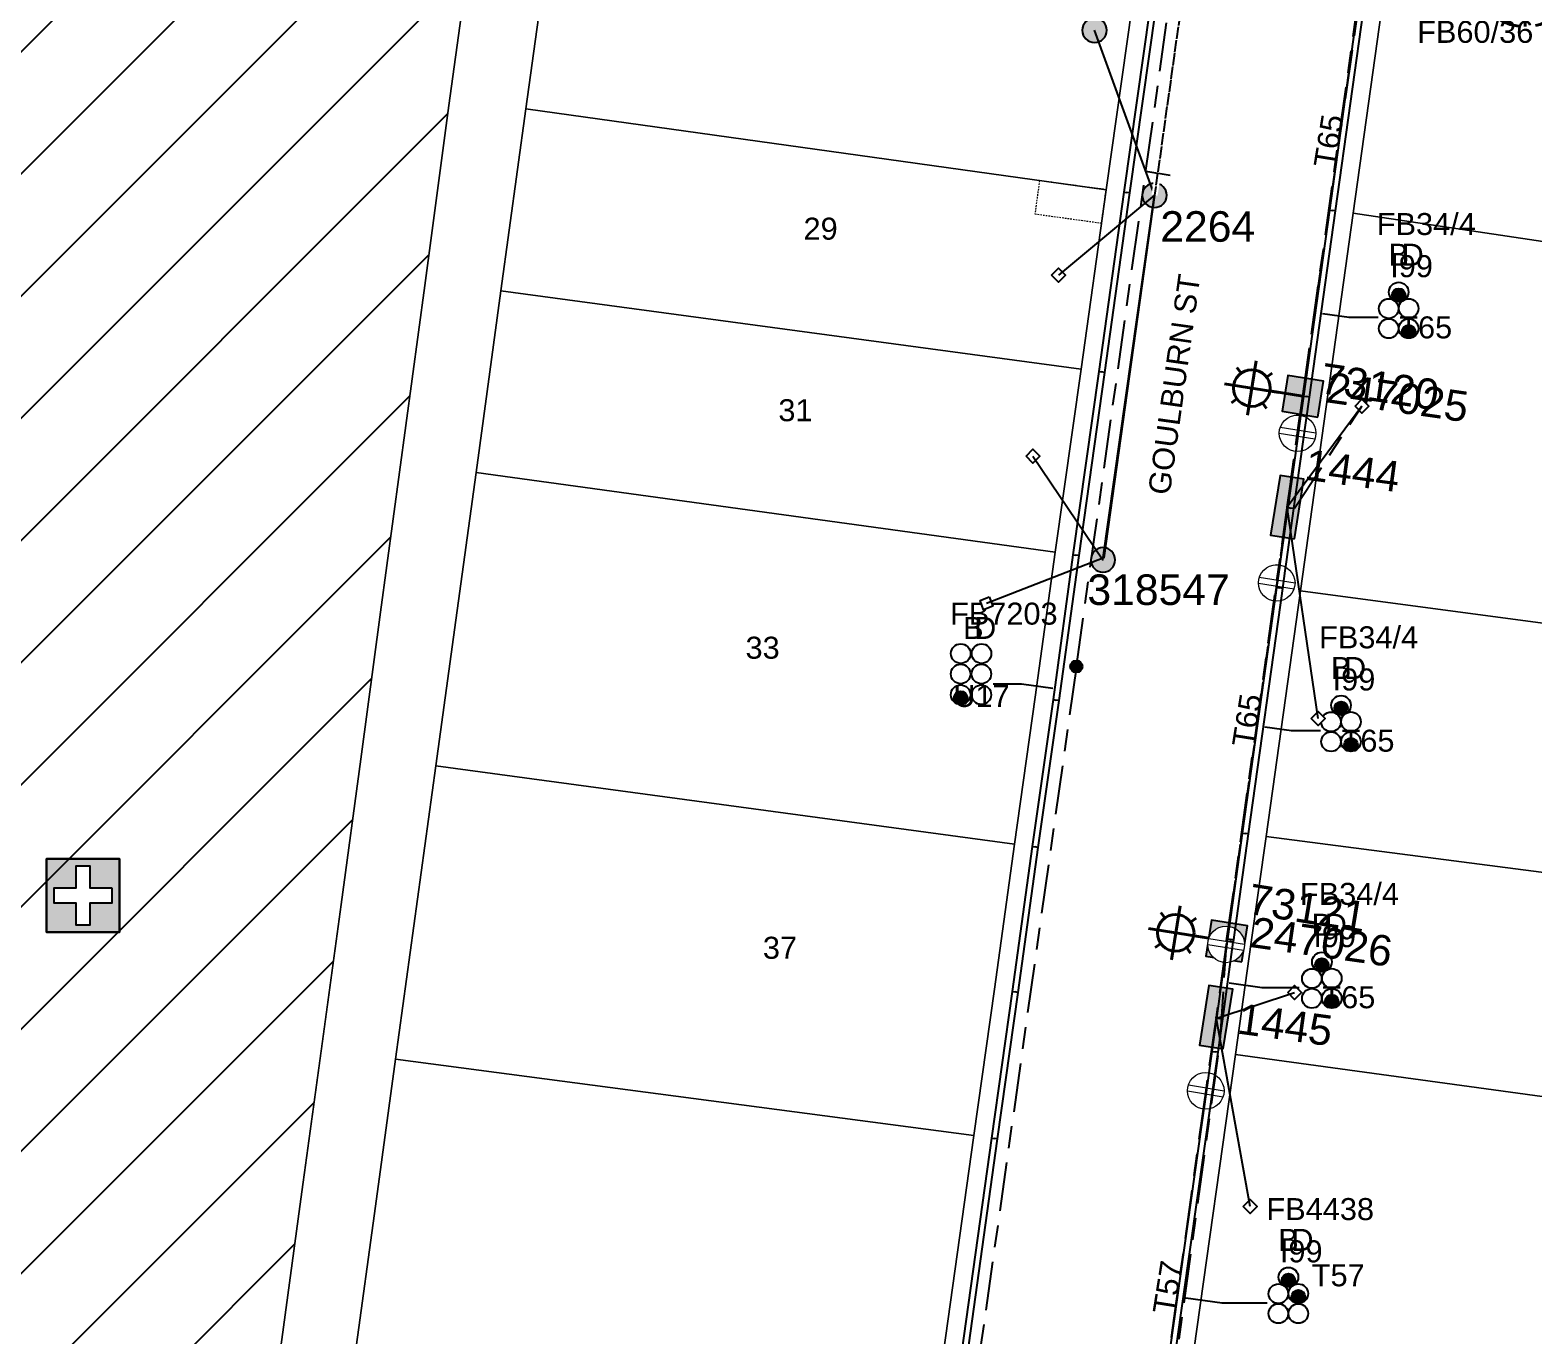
# Model space of a CAD drawing. Header units: metres. Extents: x 307881 to 309377, y 6244646 to 6245709.
# Drawn here: x 308479.1 to 308602.1, y 6245023.3 to 6245130.1 of the extents above; entities that cross this region are included whole.
import ezdxf
from ezdxf.enums import TextEntityAlignment as Align

# ---------------------------------------------------------------- set-up
doc = ezdxf.new("R2010")
doc.units = ezdxf.units.M
for name, pattern in [('Cable Exist OH', [1, 1, 0]), ('Cable Exist UG', [8.2, 4, -1.2, 1.8, -1.2]), ('Dash', [5, 3, -2]), ('HIDDEN', [0.375, 0.25, -0.125]), ('HIDDEN2', [0.1875, 0.125, -0.0625])]:
    doc.linetypes.add(name, pattern=pattern)
doc.layers.get('0').update_dxf_attribs({"color": 6})
for name, color, linetype in [('_User Miscellaneous1', 7, 'Continuous'), ('_User Miscellaneous7', 7, 'Continuous'), ('_User Miscellaneous9', 7, 'Continuous'), ('Duct_SP_EXT', 7, 'Continuous'), ('Equip_HV_EXT', 7, 'Continuous'), ('Equip_LV_EXT', 7, 'Continuous'), ('Equip_SP_SL_EXT', 7, 'Continuous'), ('Mains_HV_EXT', 7, 'Continuous'), ('Mains_LV_EXT', 7, 'Continuous'), ('Mains_SL_EXT', 7, 'Continuous'), ('Services_SP_EXT', 7, 'Continuous'), ('SupportsOH_SP_TR_HV_LV_SL_EXT', 7, 'Continuous'), ('SupportsUG_SP_LV_EXT', 7, 'Continuous'), ('SupportsUG_SP_LV_SL_EXT', 7, 'Continuous'), ('Trench_SP_EXT', 7, 'Continuous')]:
    doc.layers.add(name, color=color, linetype=linetype)
for name, color, linetype, lineweight in [('Cadastre Buildings_SP_EXT', 9, 'Continuous', 5), ('Cadastre Land Parcels_SP_EXT', 9, 'Continuous', 5), ('Cadastre Other Property_SP_EXT', 9, 'HIDDEN', 5), ('Cadastre Roads_SP_EXT', 9, 'Continuous', 5)]:
    doc.layers.add(name, color=color, linetype=linetype, lineweight=lineweight)
doc.styles.add('COLUMN_LABEL', font='arial.ttf')
doc.styles.add('iecARIAL', font='arial.ttf', dxfattribs={"height": 2})
doc.styles.add('IESYMBOL1', font='isocp.shx')
doc.styles.add('POLE_LABEL', font='arial.ttf')
doc.styles.add('SLCP_LABEL', font='arial.ttf', dxfattribs={"height": 3.5})
doc.styles.get("Standard").update_dxf_attribs({"font": 'arial.ttf'})

# ---------------------------------------------------------------- blocks, each defined once
blk = doc.blocks.new('COLUMN_EXT')
blk.add_hatch(color=256).paths.add_polyline_path([(-1.49, 1.48), (-1.49, -1.49), (1.48, -1.49), (1.48, 1.48)])
blk.add_lwpolyline([(-1.49, -1.49), (1.48, -1.49), (1.48, 1.48), (-1.49, 1.48)], close=True)
for tag, height, style, flags, p in [('ASSET_NUM', 2.5, 'COLUMN_LABEL', 8, (2, 2)), ('STRUCTURE_PLANT_NUMBER', 0.2, 'POLE_LABEL', 9, (1.81, 0.03)), ('STREET_CODE', 0.2, 'COLUMN_LABEL', 9, (1.81, -0.2))]:
    blk.add_attdef(tag, text='', height=height, dxfattribs=dict(style=style, flags=flags)).set_placement(p, align=Align.MIDDLE_LEFT)
at = {"flags": 9}
for tag, p in [('COLUMN_TYPE', (1.81, -0.4)), ('OWNED_BY', (1.81, -0.6)), ('STATE', (1.81, -0.8)), ('USAGE', (1.81, -1)), ('LEGEND', (1.81, -1.2)), ('STREETNAME', (1.81, -1.6)), ('SUBURB', (1.81, -1.8)), ('LOCATION', (1.81, -1.4)), ('NOTES', (1.81, -2))]:
    blk.add_attdef(tag, text='', height=0.2, dxfattribs=at).set_placement(p, align=Align.MIDDLE_LEFT)
at = {"flags": 1}
blk.add_attdef('Z', (1.81, -2.35), '', height=0.2, dxfattribs=at)
blk = doc.blocks.new('PILLAR_EXT')
blk.add_hatch(color=256).paths.add_polyline_path([(-2.475, 0.99), (-2.475, -0.99), (2.475, -0.99), (2.475, 0.99)])
blk.add_lwpolyline([(-2.475, -0.99), (2.475, -0.99), (2.475, 0.99), (-2.475, 0.99)], close=True)
at = {"style": 'iecARIAL', "flags": 8}
blk.add_attdef('ASSET_NUM', (1.5, 3.5), '', height=2.5, dxfattribs=at)
for tag, p, flags in [('OWNED_BY', (0, -0.2), 9), ('STATE', (0, -0.4), 9), ('SUPPORT_TYPE', (0, -0.6), 9), ('USAGE', (0, -0.8), 9), ('LEGEND', (0, -1), 9), ('LOCATION', (0, -1.2), 9), ('NOTES', (0, -1.4), 9), ('STREETNAME', (0, -1.8), 9), ('SUBURB', (0, -2), 1), ('PARENT', (0, -1.6), 9)]:
    blk.add_attdef(tag, p, '', height=0.2, dxfattribs=dict(flags=flags))
blk = doc.blocks.new('DUCT_EXT')
blk.add_circle((0, 0.8), 0.8)
at = {"flags": 1}
blk.add_attdef('Z', (0, 0), '', height=0.2, dxfattribs=at)
at = {"flags": 9}
for tag, p in [('DUCT_CODE', (0, 0)), ('XSECT_TYPE', (0, -0.2)), ('STATE', (0, -0.6)), ('FB_REFERENCE', (0, -0.4)), ('NOTES', (0, -0.8))]:
    blk.add_attdef(tag, text='', height=0.2, dxfattribs=at).set_placement(p, align=Align.MIDDLE_LEFT)
blk = doc.blocks.new('SL_LANTERN_EXT')
at = {"lineweight": 40}
for p, q in [((0, 1.97), (0, 6.47)), ((-1.46, 5.68), (-1.06, 5.28)), ((1.46, 5.68), (1.06, 5.28)), ((-2.25, 4.22), (2.25, 4.22)), ((-1.46, 2.76), (-1.06, 3.16)), ((0, 0), (0, 2.72)), ((1.46, 2.76), (1.06, 3.16))]:
    blk.add_line(p, q, dxfattribs=at)
blk.add_circle((0, 4.22), 1.5, dxfattribs=at)
at = {"color": 7, "style": 'iecARIAL', "flags": 8}
blk.add_attdef('ASSET_NUM', (1.5, 1.5), '', height=2.5, dxfattribs=at)
for tag, p, height, flags in [('CONSTRUCTED_VOLTAGE', (0.98, -0.65), 0.2, 9), ('CONTROL_TYPE', (0.98, -0.85), 0.2, 9), ('LANTERN_PURPOSE', (0.98, -1.05), 0.2, 9), ('LANTERN_TYPE', (0.98, -1.25), 0.2, 9), ('LNUMBER', (2.18, -3.25), 2.5, 8), ('OPERATING_VOLTAGE', (0.98, -1.65), 0.2, 9), ('ORIENTATION', (0.98, -1.85), 0.2, 9), ('OWNED_BY', (0.98, -2.05), 0.2, 9), ('STATE', (0.98, -2.25), 0.2, 9), ('NO_PHASES', (0.98, -1.45), 0.2, 9), ('USAGE', (0.98, -2.45), 0.2, 9), ('CEXIST', (0.98, -2.65), 0.2, 9), ('CNEW', (0.98, -2.85), 0.2, 9), ('CNUMBER', (0.98, -3.05), 0.2, 9), ('CREMOVE', (0.98, -3.25), 0.2, 9), ('CREPLACE', (0.98, -3.45), 0.2, 9), ('LKINGHEIGHT', (0.98, -3.65), 0.2, 9), ('LBRACKET', (0.98, -3.85), 0.2, 9), ('LBRACKETVOCAB', (0.98, -4.05), 0.2, 9), ('LCATEGORY', (0.98, -4.25), 0.2, 9), ('LCHARGE1', (0.98, -4.45), 0.2, 9), ('LCHARGE1PERCENT', (0.98, -4.65), 0.2, 9), ('LCHARGE2', (0.98, -4.85), 0.2, 9), ('LCHARGE2PERCENT', (0.98, -5.05), 0.2, 9), ('LCHARGE3', (0.98, -5.25), 0.2, 9), ('LCHARGE3PERCENT', (0.98, -5.45), 0.2, 9), ('LEXIST', (0.98, -5.65), 0.2, 9), ('LLAMP', (0.98, -5.85), 0.2, 9), ('LLAMPVOCAB', (0.98, -6.05), 0.2, 9), ('LMAST', (0.98, -6.25), 0.2, 9), ('LMASTVOCAB', (0.98, -6.45), 0.2, 9), ('LNEW', (0.98, -6.65), 0.2, 9), ('LANTNUMBER', (0.98, -6.85), 0.2, 9), ('LOUTREACH', (0.98, -7.25), 0.2, 9), ('LOUTREACHVOCAB', (0.98, -7.45), 0.2, 9), ('LRATECODE', (0.98, -7.65), 0.2, 9), ('LREMOVE', (0.98, -7.85), 0.2, 9), ('LREPLACE', (0.98, -8.05), 0.2, 9), ('LTYPE', (0.98, -8.25), 0.2, 9), ('LTYPEVOCAB', (0.98, -8.45), 0.2, 9), ('LEGEND', (0.98, -8.65), 0.2, 9), ('STREETNAME', (0.98, -9.25), 0.2, 9), ('SUBURB', (0.98, -9.45), 0.2, 1), ('LOCATION', (0.98, -8.85), 0.2, 9), ('NOTES', (0.98, -9.05), 0.2, 9)]:
    blk.add_attdef(tag, p, '', height=height, dxfattribs=dict(flags=flags))
blk = doc.blocks.new('CCP_EXT')
at = {"flags": 9}
for tag, p in [('STATE', (0, -1.8)), ('LEGEND', (0, -1.4)), ('LIFE_SUPPORT', (0, -1.6)), ('NOTES', (0, -2))]:
    blk.add_attdef(tag, text='', height=0.2, dxfattribs=at).set_placement(p, align=Align.MIDDLE_LEFT)
blk.add_wipeout([(0, 0.57), (0.57, 0), (0, -0.57), (-0.57, 0)])
blk.add_lwpolyline([(-0.57, 0), (0, 0.57), (0.57, 0), (0, -0.57), (-0.57, 0)])
at = {"flags": 1}
blk.add_attdef('Z', (0, 0), '', height=0.2, dxfattribs=at)
at = {"flags": 9}
for tag, p in [('CCP_TYPE', (0, 0)), ('CONSTRUCTED_VOLTAGE', (0, -0.2)), ('OPERATING_VOLTAGE', (0, -0.6)), ('ORIENTATION', (0, -0.8)), ('OWNED_BY', (0, -1)), ('NO_PHASES', (0, -0.4)), ('USAGE', (0, -1.2))]:
    blk.add_attdef(tag, text='', height=0.2, dxfattribs=at).set_placement(p, align=Align.MIDDLE_LEFT)
blk = doc.blocks.new('POLE_EXT')
blk.add_hatch(color=256).paths.add_polyline_path([(-1, 0, 1), (1, 0, 1)])
blk.add_lwpolyline([(-1, 0, 1), (1, 0, 1)], format="xyb", close=True)
for tag, height, flags, p in [('pNumber', 2.5, 8, (-17.84, 2.07)), ('OWNED_BY', 0.2, 9, (1.35, -0.4)), ('SPECIAL_USE', 0.2, 9, (1.35, -0.8)), ('STATE', 0.2, 9, (1.35, -1)), ('PARENT', 0.2, 9, (1.35, -0.6)), ('USAGE', 0.2, 9, (1.35, -1.2)), ('cLV', 0.2, 9, (1.35, -1.4)), ('hDepth', 0.2, 9, (1.35, -1.6)), ('hDia', 0.2, 9, (1.35, -1.8)), ('cHV', 0.2, 9, (1.35, -2)), ('LBRACKET', 0.2, 9, (1.35, -2.2)), ('LExisting', 0.2, 9, (1.35, -2.4)), ('cLinedev', 0.2, 9, (1.35, -3.4)), ('pExisting', 0.2, 9, (1.35, -3.8)), ('LANTNUMBER', 0.2, 9, (1.35, -2.6)), ('LOther', 0.2, 9, (1.35, -2.8)), ('LRemove', 0.2, 9, (1.35, -3)), ('LEGEND', 0.2, 9, (1.35, -3.2)), ('LOCATION', 0.2, 9, (1.35, -3.6)), ('pFooting', 0.2, 9, (1.35, -4.4)), ('pNew', 0.2, 9, (1.35, -4.6)), ('pRelocate', 0.2, 9, (1.35, -5)), ('PFNUMBER', 0.2, 9, (1.35, -4)), ('NEWPFNUMBER', 0.2, 9, (1.35, -4.2)), ('pRemove', 0.2, 9, (1.35, -5.2)), ('pReplace', 0.2, 9, (1.35, -5.4)), ('pStay', 0.2, 9, (1.35, -5.6)), ('pType', 0.2, 9, (1.35, -5.8)), ('cspan', 0.2, 9, (1.35, -6)), ('STREETNAME', 0.2, 9, (1.35, -6.2)), ('SUBURB', 0.2, 9, (1.35, -6.4)), ('OPERATED_BY', 0.2, 9, (1.36, -7.01)), ('NOTES', 0.2, 9, (1.35, -6.6)), ('MAINTAINED_BY', 0.2, 9, (1.36, -6.81))]:
    blk.add_attdef(tag, text='', height=height, dxfattribs=dict(flags=flags)).set_placement(p, align=Align.MIDDLE_LEFT)
at = {"style": 'POLE_LABEL'}
for tag, height, flags, p in [('ASSET_NUM', 2.5, 8, (2, 2)), ('STRUCTURE_PLANT_NUMBER', 0.2, 9, (1.35, 0.03)), ('STREET_CODE', 0.2, 9, (1.35, -0.2))]:
    blk.add_attdef(tag, text='', height=height, dxfattribs=dict(at, flags=flags)).set_placement(p, align=Align.MIDDLE_LEFT)
at = {"flags": 1}
blk.add_attdef('Z', (1.35, -7.33), '', height=0.2, dxfattribs=at)
blk = doc.blocks.new('LV_UG_LINKS_CLOSED_EXT')
blk.add_wipeout([(-1.06, 1.06), (-1.18, 0.92), (-1.29, 0.76), (-1.37, 0.59), (-1.43, 0.42), (-1.48, 0.23), (-1.49, 0.05), (-1.49, -0.14), (-1.46, -0.33), (-1.41, -0.51), (-1.33, -0.68), (-1.24, -0.84), (-1.12, -0.99), (-0.99, -1.12), (-0.84, -1.24), (-0.68, -1.33), (-0.51, -1.41), (-0.33, -1.46), (-0.14, -1.49), (0.05, -1.49), (0.23, -1.48), (0.42, -1.43), (0.59, -1.37), (0.76, -1.29), (0.92, -1.18), (1.06, -1.06), (1.18, -0.92), (1.29, -0.76), (1.37, -0.59), (1.43, -0.42), (1.48, -0.23), (1.49, -0.05), (1.49, 0.14), (1.46, 0.33), (1.41, 0.51), (1.33, 0.68), (1.24, 0.84), (1.12, 0.99), (0.99, 1.12), (0.84, 1.24), (0.68, 1.33), (0.51, 1.41), (0.33, 1.46), (0.14, 1.49), (-0.05, 1.49), (-0.23, 1.48), (-0.42, 1.43), (-0.59, 1.37), (-0.76, 1.29), (-0.92, 1.18)])
at = {"lineweight": 20}
for p, q in [((-0.25, -1.48), (-0.25, 1.48)), ((0.25, -1.48), (0.25, 1.48))]:
    blk.add_line(p, q, dxfattribs=at)
blk.add_circle((0, 0), 1.5, dxfattribs=at)
at = {"flags": 9}
for tag, p in [('ACTUAL_STATUS', (0, 0)), ('CONSTRUCTED_VOLTAGE', (0, -0.2)), ('OPERATING_VOLTAGE', (0, -0.6)), ('ORIENTATION', (0, -0.8)), ('STATE', (0, -1)), ('SWITCH_TYPE', (0, -1.2)), ('NO_PHASES', (0, -0.4)), ('USAGE', (0, -1.4)), ('NOTES', (0, -1.6))]:
    blk.add_attdef(tag, text='', height=0.2, dxfattribs=at).set_placement(p, align=Align.MIDDLE_LEFT)
at = {"flags": 1}
blk.add_attdef('Z', (0, 0), '', height=0.2, dxfattribs=at)
blk = doc.blocks.new('End Shackle_EXT')
at = {"flags": 9}
for tag, p in [('OWNED_BY', (0, -1)), ('STATE', (0, -1.2)), ('USAGE', (0, -1.4)), ('NOTES', (0, -1.6))]:
    blk.add_attdef(tag, text='', height=0.2, dxfattribs=at).set_placement(p, align=Align.MIDDLE_LEFT)
blk.add_wipeout([(0, 0.25), (1.81, 0.25), (1.82, -0.25), (0, -0.25)])
blk.add_line((1.81, -1), (1.81, 1))
at = {"flags": 1}
blk.add_attdef('Z', (0, 0), '', height=0.2, dxfattribs=at)
at = {"flags": 9}
for tag, p in [('CONNECTOR_TYPE', (0, 0)), ('CONSTRUCTED_VOLTAGE', (0, -0.2)), ('OPERATING_VOLTAGE', (0, -0.6)), ('ORIENTATION', (0, -0.8)), ('NO_PHASES', (0, -0.4))]:
    blk.add_attdef(tag, text='', height=0.2, dxfattribs=at).set_placement(p, align=Align.MIDDLE_LEFT)
blk = doc.blocks.new('CABLE_LARGE_EXT')
h = blk.add_hatch(color=256)
edge = h.paths.add_edge_path()
edge.add_arc((0, 0.55), 0.55, 0, 360)
blk.add_circle((0, 0.55), 0.55)
at = {"flags": 1}
blk.add_attdef('Z', (0, 0), '', height=0.2, dxfattribs=at)
at = {"flags": 9}
for tag, p in [('COND_CODE', (0, 0)), ('STATE', (0, -0.4)), ('XSECT_SIZE', (0, -0.6)), ('FB_REFERENCE', (0, -0.2)), ('NOTES', (0, -0.8))]:
    blk.add_attdef(tag, text='', height=0.2, dxfattribs=at).set_placement(p, align=Align.MIDDLE_LEFT)
blk = doc.blocks.new('MEDICAL_FACILITY_EXT')
h = blk.add_hatch(color=5)
h.dxf.hatch_style = 1
h.paths.add_polyline_path([(5.99, 5.99), (0, 5.99), (0, 0), (5.99, 0)])
h.paths.add_polyline_path([(3.59, 0.6), (2.4, 0.6), (2.4, 2.4), (0.6, 2.4), (0.6, 3.59), (2.4, 3.59), (2.4, 5.39), (3.59, 5.39), (3.59, 3.59), (5.39, 3.59), (5.39, 2.4), (3.59, 2.4)], flags=16)
for points in [[(5.99, 5.99), (0, 5.99), (0, 0), (5.99, 0)], [(5.39, 3.59), (3.59, 3.59), (3.59, 5.39), (2.4, 5.39), (2.4, 3.59), (0.6, 3.59), (0.6, 2.4), (2.4, 2.4), (2.4, 0.6), (3.59, 0.6), (3.59, 2.4), (5.39, 2.4)]]:
    blk.add_lwpolyline(points, close=True)
blk.add_lwpolyline([(0, 0), (0, 5.99), (5.99, 5.99), (5.99, 0), (0, 0)])
at = {"flags": 9}
for tag, p in [('FACILITY_TYPE', (6.34, 5.99)), ('STATE', (6.34, 1.82))]:
    blk.add_attdef(tag, p, '', height=2.5, dxfattribs=at)
blk = doc.blocks.new('SLCP_ZELL_EXT')
blk.add_wipeout([(-0.24, 7.5), (-0.71, 7.47), (-1.17, 7.41), (-1.64, 7.32), (-2.09, 7.21), (-2.54, 7.06), (-2.98, 6.89), (-3.41, 6.69), (-3.82, 6.46), (-4.22, 6.21), (-4.6, 5.93), (-4.96, 5.63), (-5.31, 5.31), (-5.63, 4.96), (-5.93, 4.6), (-6.21, 4.22), (-6.46, 3.82), (-6.69, 3.41), (-6.89, 2.98), (-7.06, 2.54), (-7.21, 2.09), (-7.32, 1.64), (-7.41, 1.17), (-7.47, 0.71), (-7.5, 0.24), (-7.5, -0.24), (-7.47, -0.71), (-7.41, -1.17), (-7.32, -1.64), (-7.21, -2.09), (-7.06, -2.54), (-6.89, -2.98), (-6.69, -3.41), (-6.46, -3.82), (-6.21, -4.22), (-5.93, -4.6), (-5.63, -4.96), (-5.31, -5.31), (-4.96, -5.63), (-4.6, -5.93), (-4.22, -6.21), (-3.82, -6.46), (-3.41, -6.69), (-2.98, -6.89), (-2.54, -7.06), (-2.09, -7.21), (-1.64, -7.32), (-1.17, -7.41), (-0.71, -7.47), (-0.24, -7.5), (0.24, -7.5), (0.71, -7.47), (1.17, -7.41), (1.64, -7.32), (2.09, -7.21), (2.54, -7.06), (2.98, -6.89), (3.41, -6.69), (3.82, -6.46), (4.22, -6.21), (4.6, -5.93), (4.96, -5.63), (5.31, -5.31), (5.63, -4.96), (5.93, -4.6), (6.21, -4.22), (6.46, -3.82), (6.69, -3.41), (6.89, -2.98), (7.06, -2.54), (7.21, -2.09), (7.32, -1.64), (7.41, -1.17), (7.47, -0.71), (7.5, -0.24), (7.5, 0.24), (7.47, 0.71), (7.41, 1.17), (7.32, 1.64), (7.21, 2.09), (7.06, 2.54), (6.89, 2.98), (6.69, 3.41), (6.46, 3.82), (6.21, 4.22), (5.93, 4.6), (5.63, 4.96), (5.31, 5.31), (4.96, 5.63), (4.6, 5.93), (4.22, 6.21), (3.82, 6.46), (3.41, 6.69), (2.98, 6.89), (2.54, 7.06), (2.09, 7.21), (1.64, 7.32), (1.17, 7.41), (0.71, 7.47), (0.24, 7.5)])
at = {"linetype": 'Dash', "lineweight": 40, "ltscale": 0.7}
for p, q in [((0, 4.11), (0, -4.11)), ((-4.11, 0), (4.11, 0))]:
    blk.add_line(p, q, dxfattribs=at)
blk.add_circle((0, 0), 4.11, dxfattribs=at)
at = {"lineweight": 40, "style": 'IESYMBOL1'}
for s, p in [('P', (-1.6, 0)), ('Z', (1.7, 0)), ('60', (-1.61, -3.31))]:
    blk.add_text(s, height=2, dxfattribs=at).set_placement(p, align=Align.BOTTOM_CENTER)
at = {"style": 'SLCP_LABEL'}
for tag, height, flags, p in [('ASSET_NUM', 2.5, 8, (2, 2)), ('STREET_CODE', 0.2, 9, (0, -0.2))]:
    blk.add_attdef(tag, text='', height=height, dxfattribs=dict(at, flags=flags)).set_placement(p, align=Align.MIDDLE_LEFT)
at = {"flags": 1}
blk.add_attdef('Z', (0, 0), '', height=0.2, dxfattribs=at)
at = {"flags": 9}
for tag, p in [('CONSTRUCTED_VOLTAGE', (0, -0.4)), ('CONTROL_TYPE', (0, -0.6)), ('OPERATING_VOLTAGE', (0, -1)), ('ORIENTATION', (0, -1.2)), ('NO_PHASES', (0, -0.8)), ('OWNED_BY', (0, -1.4)), ('STATE', (0, -2)), ('USAGE', (0, -1.6)), ('LOCATION', (0, -1.8)), ('NOTES', (0, -2.2))]:
    blk.add_attdef(tag, text='', height=0.2, dxfattribs=at).set_placement(p, align=Align.MIDDLE_LEFT)
blk = doc.blocks.new('CONNECTOR_NODE_EXT')
h = blk.add_hatch(color=256)
edge = h.paths.add_edge_path()
edge.add_arc((0, 0), 0.5, 0, 360)
blk.add_circle((0, 0), 0.5)
at = {"flags": 1}
blk.add_attdef('Z', (0, 0), '', height=0.2, dxfattribs=at)
at = {"flags": 9}
for tag, p in [('CONNECTOR_TYPE', (0, 0)), ('CONSTRUCTED_VOLTAGE', (0, -0.2)), ('OPERATING_VOLTAGE', (0, -0.6)), ('ORIENTATION', (0, -0.8)), ('SUBTYPE', (0, -1)), ('NO_PHASES', (0, -0.4)), ('USAGE', (0, -1.2)), ('NOTES', (0, -1.4))]:
    blk.add_attdef(tag, text='', height=0.2, dxfattribs=at).set_placement(p, align=Align.MIDDLE_LEFT)

msp = doc.modelspace()

# ---------------------------------------------------------------- hatches: boundary and pattern name
at = {"layer": '_User Miscellaneous1'}
h = msp.add_hatch(dxfattribs=at)
h.set_pattern_fill('JIS_WOOD', scale=10, style=0)
h.paths.add_polyline_path([(308499.65, 6245022.35), (308501.29, 6245034.44), (308502.95, 6245046.56), (308504.57, 6245058.57), (308506.19, 6245070.47), (308507.8, 6245082.48), (308511.42, 6245109.22), (308513.39, 6245123.96), (308515.53, 6245139.41), (308517.48, 6245153.55), (308469.82, 6245160.14), (308467.83, 6245145.56), (308465.78, 6245130.53), (308463.79, 6245115.69), (308461.83, 6245101.18), (308460.19, 6245089.01), (308457, 6245065.34), (308456.2, 6245059.34), (308452.5, 6245031.64), (308450.56, 6245016.84), (308498.06, 6245010.55)])

# ---------------------------------------------------------------- linework, layer by layer
at = {"layer": '_User Miscellaneous7'}
for points in [[(308589.46, 6245106.61), (308587.08, 6245106.61), (308584.92, 6245106.92)], [(308557.95, 6245076.62), (308560.28, 6245076.62), (308562.83, 6245076.27)], [(308580.37, 6245025.93), (308576.7, 6245025.93), (308573.71, 6245026.35)]]:
    msp.add_lwpolyline(points, dxfattribs=at)
at = {"layer": 'Cadastre Buildings_SP_EXT', "linetype": 'Continuous'}
msp.add_lwpolyline([(308556.37, 6245039.64), (308509.04, 6245045.91), (308507.39, 6245033.87), (308504.07, 6245009.63), (308551.25, 6245003.34), (308552.9, 6245014.92), (308556.37, 6245039.64)], close=True, dxfattribs=at)
at = {"layer": 'Cadastre Land Parcels_SP_EXT', "linetype": 'Continuous'}
for points in [[(308499.65, 6245022.35), (308501.29, 6245034.44), (308502.95, 6245046.56), (308504.57, 6245058.57), (308506.19, 6245070.47), (308507.8, 6245082.48), (308511.42, 6245109.22), (308513.39, 6245123.96), (308515.53, 6245139.41), (308517.48, 6245153.55), (308469.82, 6245160.14), (308467.83, 6245145.56), (308465.78, 6245130.53), (308463.79, 6245115.69), (308461.83, 6245101.18), (308460.19, 6245089.01), (308457, 6245065.34), (308456.2, 6245059.34), (308452.5, 6245031.64), (308450.56, 6245016.84), (308498.06, 6245010.55), (308499.65, 6245022.35)], [(308571.39, 6245146.76), (308523.75, 6245153.15), (308521.76, 6245138.66), (308519.71, 6245123.68), (308567.2, 6245117.07), (308569.32, 6245132.08), (308571.39, 6245146.76)], [(308567.2, 6245117.07), (308519.71, 6245123.68), (308517.66, 6245108.79), (308565.15, 6245102.38), (308567.2, 6245117.07)], [(308565.15, 6245102.38), (308517.66, 6245108.79), (308515.63, 6245093.92), (308563.03, 6245087.39), (308565.15, 6245102.38)], [(308563.03, 6245087.39), (308515.63, 6245093.92), (308513.97, 6245081.84), (308512.34, 6245069.91), (308559.7, 6245063.5), (308561.4, 6245075.53), (308563.03, 6245087.39)], [(308559.7, 6245063.5), (308512.34, 6245069.91), (308509.04, 6245045.91), (308556.37, 6245039.64), (308558.05, 6245051.64), (308559.7, 6245063.5)], [(308629.97, 6245039.13), (308577.8, 6245046.27), (308574.39, 6245022.05), (308623.27, 6245014.97), (308624.58, 6245014.8), (308626.99, 6245014.44), (308628.48, 6245026.99), (308629.97, 6245039.13)]]:
    msp.add_lwpolyline(points, close=True, dxfattribs=at)
at = {"layer": 'Cadastre Other Property_SP_EXT', "linetype": 'HIDDEN2'}
msp.add_lwpolyline([(308567.2, 6245117.07), (308561.74, 6245117.81), (308561.37, 6245115.09), (308566.82, 6245114.34), (308567.2, 6245117.07)], close=True, dxfattribs=at)
at = {"layer": 'Cadastre Roads_SP_EXT', "linetype": 'Continuous'}
for points in [[(308515.53, 6245139.41), (308513.4, 6245123.96), (308511.42, 6245109.22), (308507.8, 6245082.48), (308506.19, 6245070.47), (308504.57, 6245058.57), (308502.95, 6245046.57), (308501.29, 6245034.44), (308499.65, 6245022.35)], [(308504.07, 6245009.63), (308507.39, 6245033.87), (308509.04, 6245045.91), (308512.34, 6245069.91), (308513.97, 6245081.84), (308515.63, 6245093.92), (308517.66, 6245108.79), (308519.71, 6245123.68), (308521.76, 6245138.66)]]:
    msp.add_lwpolyline(points, dxfattribs=at)
at = {"layer": 'Duct_SP_EXT'}
for p, q in [((308585.5, 6245115.4), (308589.75, 6245145.85)), ((308585.97, 6245115.33), (308590.23, 6245145.78)), ((308568.65, 6245116.87), (308566.59, 6245102.18)), ((308569.12, 6245116.8), (308567.07, 6245102.11)), ((308568.65, 6245116.87), (308568.88, 6245116.84)), ((308569.12, 6245116.8), (308568.88, 6245116.84)), ((308583.37, 6245100.17), (308585.5, 6245115.4)), ((308583.84, 6245100.1), (308585.97, 6245115.33)), ((308585.5, 6245115.4), (308585.73, 6245115.37)), ((308585.97, 6245115.33), (308585.73, 6245115.37)), ((308566.59, 6245102.18), (308564.48, 6245087.19)), ((308567.07, 6245102.11), (308564.96, 6245087.13)), ((308566.59, 6245102.18), (308566.83, 6245102.15)), ((308567.07, 6245102.11), (308566.83, 6245102.15)), ((308583.37, 6245100.17), (308583.61, 6245100.13)), ((308583.37, 6245100.17), (308583.61, 6245100.13)), ((308583.84, 6245100.1), (308583.61, 6245100.13)), ((308583.84, 6245100.1), (308583.61, 6245100.13)), ((308582.09, 6245091.05), (308582.33, 6245091.01)), ((308582.09, 6245091.05), (308582.33, 6245091.01)), ((308582.57, 6245090.98), (308582.33, 6245091.01)), ((308582.57, 6245090.98), (308582.33, 6245091.01)), ((308564.48, 6245087.19), (308562.85, 6245075.33)), ((308564.96, 6245087.13), (308563.32, 6245075.27)), ((308564.48, 6245087.19), (308564.72, 6245087.16)), ((308564.96, 6245087.13), (308564.72, 6245087.16)), ((308562.85, 6245075.33), (308561.15, 6245063.3)), ((308562.85, 6245075.33), (308563.09, 6245075.3)), ((308563.32, 6245075.27), (308561.62, 6245063.23)), ((308563.32, 6245075.27), (308563.09, 6245075.3)), ((308578.37, 6245064.4), (308578.61, 6245064.37)), ((308578.85, 6245064.34), (308578.61, 6245064.37)), ((308561.15, 6245063.3), (308559.5, 6245051.44)), ((308561.62, 6245063.23), (308559.97, 6245051.37)), ((308561.15, 6245063.3), (308561.38, 6245063.27)), ((308561.62, 6245063.23), (308561.38, 6245063.27)), ((308559.5, 6245051.44), (308557.82, 6245039.44)), ((308559.97, 6245051.37), (308558.29, 6245039.37)), ((308559.5, 6245051.44), (308559.74, 6245051.4)), ((308559.97, 6245051.37), (308559.74, 6245051.4)), ((308575.88, 6245046.54), (308576.26, 6245049.27)), ((308576.26, 6245049.27), (308576.5, 6245049.24)), ((308576.26, 6245049.27), (308576.5, 6245049.24)), ((308576.36, 6245046.48), (308576.74, 6245049.2)), ((308576.74, 6245049.2), (308576.5, 6245049.24)), ((308576.74, 6245049.2), (308576.5, 6245049.24)), ((308575.88, 6245046.54), (308576.12, 6245046.51)), ((308576.36, 6245046.48), (308576.12, 6245046.51)), ((308557.82, 6245039.44), (308554.35, 6245014.71)), ((308558.29, 6245039.37), (308554.82, 6245014.64)), ((308557.82, 6245039.44), (308558.05, 6245039.4)), ((308558.29, 6245039.37), (308558.05, 6245039.4))]:
    msp.add_line(p, q, dxfattribs=at)
at = {"layer": 'Mains_HV_EXT', "linetype": 'Cable Exist UG'}
msp.add_lwpolyline([(308564.76, 6245078.04), (308554.31, 6245003.8)], dxfattribs=at)
at = {"layer": 'Services_SP_EXT'}
msp.add_lwpolyline([(308571.16, 6245116.61), (308566.25, 6245130.12)], dxfattribs=at)

# ---------------------------------------------------------------- block references
at = {"layer": '_User Miscellaneous7'}
ref = msp.add_blockref('SLCP_ZELL_EXT', (308601.5, 6245134.53), dxfattribs=at)
ref.add_attrib('ASSET_NUM', '2113', dxfattribs={"layer": '_User Miscellaneous9', "height": 2.5, "style": 'SLCP_LABEL'}).set_placement((308603.5, 6245135.28), align=Align.TOP_CENTER)
for name, p in [('DUCT_EXT', (308591.15, 6245107.89)), ('CABLE_LARGE_EXT', (308591.15, 6245107.89)), ('DUCT_EXT', (308590.33, 6245106.54)), ('DUCT_EXT', (308591.96, 6245106.55)), ('DUCT_EXT', (308590.33, 6245104.91)), ('DUCT_EXT', (308591.96, 6245104.91)), ('CABLE_LARGE_EXT', (308591.96, 6245104.91)), ('DUCT_EXT', (308555.3, 6245078.3)), ('DUCT_EXT', (308557, 6245078.3)), ('DUCT_EXT', (308555.29, 6245076.63)), ('DUCT_EXT', (308556.99, 6245076.63)), ('DUCT_EXT', (308555.29, 6245074.93)), ('CABLE_LARGE_EXT', (308555.29, 6245074.93)), ('DUCT_EXT', (308556.99, 6245074.93)), ('DUCT_EXT', (308586.43, 6245074.07)), ('DUCT_EXT', (308585.61, 6245072.71)), ('CABLE_LARGE_EXT', (308586.43, 6245074.07)), ('DUCT_EXT', (308587.24, 6245072.72)), ('DUCT_EXT', (308585.61, 6245071.09)), ('DUCT_EXT', (308587.24, 6245071.09)), ('CABLE_LARGE_EXT', (308587.24, 6245071.09)), ('DUCT_EXT', (308584.86, 6245053.06)), ('DUCT_EXT', (308584.04, 6245051.7)), ('CABLE_LARGE_EXT', (308584.86, 6245053.06)), ('DUCT_EXT', (308585.67, 6245051.71)), ('DUCT_EXT', (308584.04, 6245050.08)), ('DUCT_EXT', (308585.67, 6245050.08)), ('CABLE_LARGE_EXT', (308585.67, 6245050.08)), ('DUCT_EXT', (308582.12, 6245027.26)), ('DUCT_EXT', (308581.3, 6245025.9)), ('CABLE_LARGE_EXT', (308582.12, 6245027.26)), ('DUCT_EXT', (308582.93, 6245025.91)), ('CABLE_LARGE_EXT', (308582.93, 6245025.91)), ('DUCT_EXT', (308581.3, 6245024.28)), ('DUCT_EXT', (308582.93, 6245024.28))]:
    msp.add_blockref(name, p, dxfattribs=at)
at = {"layer": 'Equip_HV_EXT'}
msp.add_blockref('CONNECTOR_NODE_EXT', (308564.76, 6245078.04), dxfattribs=at)
at = {"layer": 'Equip_SP_SL_EXT'}
ref = msp.add_blockref('SL_LANTERN_EXT', (308583.29, 6245100.17), dxfattribs=dict(at, rotation=80.96457508425472))
ref.add_attrib('ASSET_NUM', '73120', dxfattribs={"layer": '_User Miscellaneous7', "height": 2.5, "rotation": 351.4888, "style": 'iecARIAL'}).set_placement((308584.79, 6245101.67), align=Align.MIDDLE_LEFT)
ref = msp.add_blockref('SL_LANTERN_EXT', (308577.06, 6245055.58), dxfattribs=dict(at, rotation=80.95357065676113))
ref.add_attrib('ASSET_NUM', '73121', dxfattribs={"layer": '_User Miscellaneous7', "height": 2.5, "rotation": 350.7375, "style": 'iecARIAL'}).set_placement((308578.56, 6245057.08), align=Align.BOTTOM_LEFT)
at = {"layer": 'Services_SP_EXT'}
msp.add_blockref('MEDICAL_FACILITY_EXT', (308480.46, 6245056.31), dxfattribs=at)
at = {"layer": 'SupportsOH_SP_TR_HV_LV_SL_EXT'}
ref = msp.add_blockref('POLE_EXT', (308566.25, 6245130.12), dxfattribs=at)
ref.add_attrib('ASSET_NUM', '318548', dxfattribs={"layer": '0', "height": 2.5, "style": 'POLE_LABEL'}).set_placement((308567.28, 6245133.4), align=Align.MIDDLE_RIGHT)
ref = msp.add_blockref('POLE_EXT', (308571.16, 6245116.61), dxfattribs=at)
ref.add_attrib('ASSET_NUM', '2264', dxfattribs={"layer": '_User Miscellaneous9', "height": 2.5, "style": 'POLE_LABEL'}).set_placement((308579.4, 6245114.06), align=Align.MIDDLE_RIGHT)
ref = msp.add_blockref('POLE_EXT', (308566.94, 6245086.77), dxfattribs=at)
ref.add_attrib('ASSET_NUM', '318547', dxfattribs={"layer": '0', "height": 2.5, "style": 'POLE_LABEL'}).set_placement((308577.32, 6245084.33), align=Align.MIDDLE_RIGHT)
at = {"layer": 'SupportsUG_SP_LV_EXT'}
ref = msp.add_blockref('PILLAR_EXT', (308582.02, 6245091.09), dxfattribs=dict(at, rotation=80.96457508425472))
ref.add_attrib('ASSET_NUM', '1444', dxfattribs={"layer": '_User Miscellaneous9', "height": 2.5, "rotation": 352.2573, "style": 'iecARIAL'}).set_placement((308583.52, 6245094.59), align=Align.MIDDLE_LEFT)
ref = msp.add_blockref('PILLAR_EXT', (308576.2, 6245049.34), dxfattribs=dict(at, rotation=80.99458715923777))
ref.add_attrib('ASSET_NUM', '1445', dxfattribs={"layer": '_User Miscellaneous9', "height": 2.5, "rotation": 352.2149, "style": 'iecARIAL'}).set_placement((308578.01, 6245049.25), align=Align.MIDDLE_LEFT)
at = {"layer": 'SupportsUG_SP_LV_SL_EXT'}
ref = msp.add_blockref('COLUMN_EXT', (308583.29, 6245100.17), dxfattribs=dict(at, rotation=80.96457508425472))
ref.add_attrib('ASSET_NUM', '247025', dxfattribs={"layer": '_User Miscellaneous9', "height": 2.5, "rotation": 351.8379, "style": 'COLUMN_LABEL'}).set_placement((308585.29, 6245100.92), align=Align.MIDDLE_LEFT)
ref = msp.add_blockref('COLUMN_EXT', (308577.06, 6245055.58), dxfattribs=dict(at, rotation=80.95357065676113))
ref.add_attrib('ASSET_NUM', '247026', dxfattribs={"layer": '_User Miscellaneous9', "height": 2.5, "rotation": 351.9368, "style": 'COLUMN_LABEL'}).set_placement((308579.06, 6245056.33), align=Align.MIDDLE_LEFT)

# ---------------------------------------------------------------- texts
at = {"layer": '_User Miscellaneous7'}
for s, rotation, p in [('T65', 80.8181, (308585.95, 6245118.78)), ('T65', 80.9622, (308579.27, 6245071.36)), ('T57', 80.9412, (308572.78, 6245024.95))]:
    msp.add_text(s, height=1.8, rotation=rotation, dxfattribs=at).set_placement(p)
for s, p in [('FB34/4', (308589.35, 6245113.36)), ('B', (308590.31, 6245110.85)), ('D', (308591.38, 6245110.85)), ('I99', (308590.45, 6245109.91)), ('T65', (308591.19, 6245104.9)), ('FB7203', (308554.42, 6245081.47)), ('B', (308555.49, 6245080.3)), ('D', (308556.39, 6245080.3)), ('FB34/4', (308584.63, 6245079.53)), ('B', (308585.59, 6245077.02)), ('I99', (308585.74, 6245076.08)), ('D', (308586.67, 6245077.02)), ('U17', (308554.69, 6245074.73)), ('T65', (308586.47, 6245071.07)), ('FB34/4', (308583.06, 6245058.53)), ('B', (308584.02, 6245056.01)), ('I99', (308584.16, 6245055.07)), ('D', (308585.09, 6245056.01)), ('T65', (308584.9, 6245050.07)), ('FB4438', (308580.32, 6245032.73)), ('B', (308581.28, 6245030.21)), ('I99', (308581.42, 6245029.27)), ('D', (308582.36, 6245030.21)), ('T57', (308584.03, 6245027.31))]:
    msp.add_text(s, height=1.8, dxfattribs=at).set_placement(p)
at = {"layer": 'Cadastre Land Parcels_SP_EXT'}
for s, p in [('29', (308542.43, 6245112.98)), ('31', (308540.37, 6245098.12)), ('33', (308537.68, 6245078.68)), ('37', (308539.1, 6245054.12))]:
    msp.add_text(s, height=1.8, dxfattribs=at).set_placement(p)
at = {"layer": 'Cadastre Roads_SP_EXT'}
msp.add_text('GOULBURN ST', height=1.8, rotation=82.0372, dxfattribs=at).set_placement((308572.4, 6245092.01))

# ---------------------------------------------------------------- next in the draw order: linework, layer by layer
at = {"layer": 'Cadastre Buildings_SP_EXT', "linetype": 'Continuous'}
msp.add_lwpolyline([(308637.62, 6245140.56), (308636.97, 6245140.65), (308636.67, 6245140.64), (308636.27, 6245140.73), (308591.85, 6245146.9), (308591.71, 6245145.82), (308587.42, 6245115.14), (308615, 6245111.03), (308615.32, 6245112.57), (308630.13, 6245110.2), (308632.96, 6245109.77), (308637.62, 6245140.56)], close=True, dxfattribs=at)

# ---------------------------------------------------------------- next in the draw order: block references
at = {"layer": 'Services_SP_EXT'}
for p in [(308563.29, 6245110.07), (308588.14, 6245099.36), (308561.21, 6245095.25), (308584.56, 6245073.79), (308582.63, 6245051.36), (308578.98, 6245033.84)]:
    msp.add_blockref('CCP_EXT', p, dxfattribs=at)
at = {"layer": 'Services_SP_EXT', "rotation": 246.4387100351625}
msp.add_blockref('CCP_EXT', (308557.4, 6245083.21), dxfattribs=at)

# ---------------------------------------------------------------- next in the draw order: texts
at = {"layer": '_User Miscellaneous7'}
msp.add_text('FB60/36', height=1.8, dxfattribs=at).set_placement((308592.66, 6245129.09))

# ---------------------------------------------------------------- next in the draw order: block references
at = {"layer": 'Services_SP_EXT'}
for p in [(308563.29, 6245110.07), (308588.14, 6245099.36), (308561.21, 6245095.25), (308584.56, 6245073.79), (308582.63, 6245051.36), (308578.98, 6245033.84)]:
    msp.add_blockref('CCP_EXT', p, dxfattribs=at)
at = {"layer": 'Services_SP_EXT', "rotation": 246.4387100351625}
msp.add_blockref('CCP_EXT', (308557.4, 6245083.21), dxfattribs=at)

# ---------------------------------------------------------------- next in the draw order: linework, layer by layer
at = {"layer": '_User Miscellaneous7'}
for points in [[(308584.74, 6245072.78), (308582.36, 6245072.78), (308580.2, 6245073.09)], [(308583.01, 6245051.74), (308579.98, 6245051.74), (308577.26, 6245052.13)]]:
    msp.add_lwpolyline(points, dxfattribs=at)
at = {"layer": 'Cadastre Buildings_SP_EXT', "linetype": 'Continuous'}
for points in [[(308630.13, 6245110.2), (308615.32, 6245112.57), (308615, 6245111.03), (308587.42, 6245115.14), (308583.1, 6245084.24), (308626.05, 6245078.51), (308629.54, 6245105.61), (308630.13, 6245110.2)], [(308626.05, 6245078.51), (308583.1, 6245084.24), (308580.29, 6245064.14), (308632.05, 6245057.42), (308632.97, 6245064.99), (308634.43, 6245077.36), (308626.34, 6245078.47), (308626.05, 6245078.51)], [(308632.05, 6245057.42), (308580.29, 6245064.14), (308579.08, 6245055.48), (308577.8, 6245046.27), (308629.97, 6245039.13), (308629.99, 6245039.77), (308630.97, 6245048.39), (308631.46, 6245052.21), (308632.05, 6245057.42)]]:
    msp.add_lwpolyline(points, close=True, dxfattribs=at)
at = {"layer": 'Cadastre Roads_SP_EXT', "linetype": 'Continuous'}
msp.add_lwpolyline([(308569.32, 6245132.08), (308567.2, 6245117.07), (308565.15, 6245102.38), (308563.03, 6245087.39), (308561.4, 6245075.53), (308559.7, 6245063.5), (308558.05, 6245051.64), (308556.37, 6245039.64), (308552.9, 6245014.92), (308551.25, 6245003.34), (308549.5, 6244990.65), (308547.81, 6244978.56), (308546.43, 6244968.79), (308556.47, 6244965.85), (308566.17, 6244963.01), (308574.39, 6245022.05), (308577.8, 6245046.27), (308579.08, 6245055.48), (308580.29, 6245064.14), (308583.1, 6245084.24), (308587.42, 6245115.14), (308591.71, 6245145.82)], dxfattribs=at)
at = {"layer": 'Mains_SL_EXT', "linetype": 'Cable Exist UG'}
msp.add_lwpolyline([(308583.29, 6245100.17), (308589.83, 6245145.74), (308601.3, 6245145.36)], dxfattribs=at)
at = {"layer": 'Services_SP_EXT'}
for points in [[(308571.16, 6245116.61), (308567, 6245086.94), (308557.4, 6245083.21)], [(308561.21, 6245095.25), (308566.94, 6245086.77), (308571.16, 6245116.61)], [(308571.16, 6245116.61), (308563.29, 6245110.07)], [(308576.17, 6245049.22), (308582.63, 6245051.36)]]:
    msp.add_lwpolyline(points, dxfattribs=at)
at = {"layer": 'Trench_SP_EXT', "linetype": 'Cable Exist UG'}
msp.add_lwpolyline([(308582.62, 6245091), (308588.14, 6245099.36)], dxfattribs=at)

# ---------------------------------------------------------------- next in the draw order: block references
at = {"layer": 'Equip_LV_EXT'}
for p, rotation in [((308582.87, 6245097.13), 80.96457508425472), ((308581.16, 6245084.88), 260.8922752463711), ((308577.02, 6245055.3), 260.8896842038977), ((308575.35, 6245043.31), 260.8658045962361)]:
    msp.add_blockref('LV_UG_LINKS_CLOSED_EXT', p, dxfattribs=dict(at, rotation=rotation))
at = {"layer": 'Mains_LV_EXT', "rotation": 80.88872456674764}
msp.add_blockref('End Shackle_EXT', (308571.16, 6245116.61), dxfattribs=at)

# ---------------------------------------------------------------- next in the draw order: linework, layer by layer
at = {"layer": 'Duct_SP_EXT'}
for p, q in [((308570.77, 6245131.88), (308568.65, 6245116.87)), ((308571.24, 6245131.81), (308569.12, 6245116.8)), ((308582.09, 6245091.05), (308583.37, 6245100.17)), ((308582.57, 6245090.98), (308583.84, 6245100.1)), ((308581.18, 6245084.5), (308582.09, 6245091.05)), ((308581.66, 6245084.44), (308582.57, 6245090.98)), ((308578.37, 6245064.4), (308581.18, 6245084.5)), ((308578.85, 6245064.34), (308581.66, 6245084.44)), ((308581.18, 6245084.5), (308581.42, 6245084.47)), ((308581.66, 6245084.44), (308581.42, 6245084.47)), ((308577.16, 6245055.74), (308578.37, 6245064.4)), ((308577.64, 6245055.68), (308578.85, 6245064.34)), ((308577.14, 6245055.56), (308577.16, 6245055.74)), ((308577.16, 6245055.74), (308577.4, 6245055.71)), ((308577.64, 6245055.68), (308577.4, 6245055.71)), ((308577.61, 6245055.49), (308577.64, 6245055.68)), ((308576.26, 6245049.27), (308577.14, 6245055.56)), ((308576.74, 6245049.2), (308577.61, 6245055.49)), ((308577.14, 6245055.56), (308577.37, 6245055.52)), ((308577.14, 6245055.56), (308577.37, 6245055.52)), ((308577.61, 6245055.49), (308577.37, 6245055.52)), ((308577.61, 6245055.49), (308577.37, 6245055.52)), ((308572.47, 6245022.32), (308575.88, 6245046.54)), ((308572.94, 6245022.25), (308576.36, 6245046.48))]:
    msp.add_line(p, q, dxfattribs=at)
at = {"layer": 'Mains_HV_EXT', "linetype": 'Cable Exist UG'}
msp.add_lwpolyline([(308564.76, 6245078.04), (308574.33, 6245146.28), (308596.55, 6245143.09)], dxfattribs=at)
at = {"layer": 'Mains_LV_EXT', "linetype": 'Cable Exist OH'}
msp.add_lwpolyline([(308575.54, 6245147.84), (308571.16, 6245116.61)], dxfattribs=at)
at = {"layer": 'Mains_LV_EXT', "linetype": 'Cable Exist UG'}
for points in [[(308582.87, 6245097.13), (308589.63, 6245145.42), (308596.09, 6245144.54), (308601.3, 6245145.36)], [(308582.02, 6245091.09), (308582.87, 6245097.13)], [(308582.02, 6245091.09), (308581.16, 6245084.88)], [(308581.16, 6245084.88), (308577.02, 6245055.3)], [(308577.02, 6245055.3), (308576.2, 6245049.34)], [(308576.2, 6245049.34), (308575.33, 6245043.14)], [(308575.35, 6245043.31), (308570.68, 6245009.97), (308569.16, 6245009.52), (308568.83, 6245006.82), (308570.16, 6245006.29), (308569.7, 6245002.99)]]:
    msp.add_lwpolyline(points, dxfattribs=at)
at = {"layer": 'Mains_SL_EXT', "linetype": 'Cable Exist UG'}
for points in [[(308577.06, 6245055.58), (308583.29, 6245100.17)], [(308570.39, 6245007.96), (308571.33, 6245009.72), (308576.54, 6245047.41), (308577.06, 6245055.58)]]:
    msp.add_lwpolyline(points, dxfattribs=at)
at = {"layer": 'Services_SP_EXT'}
for points in [[(308588.14, 6245099.36), (308582.02, 6245091.09)], [(308584.56, 6245073.79), (308582.02, 6245091.09)], [(308578.98, 6245033.84), (308576.2, 6245049.34)]]:
    msp.add_lwpolyline(points, dxfattribs=at)

doc.saveas('drawing.dxf')
